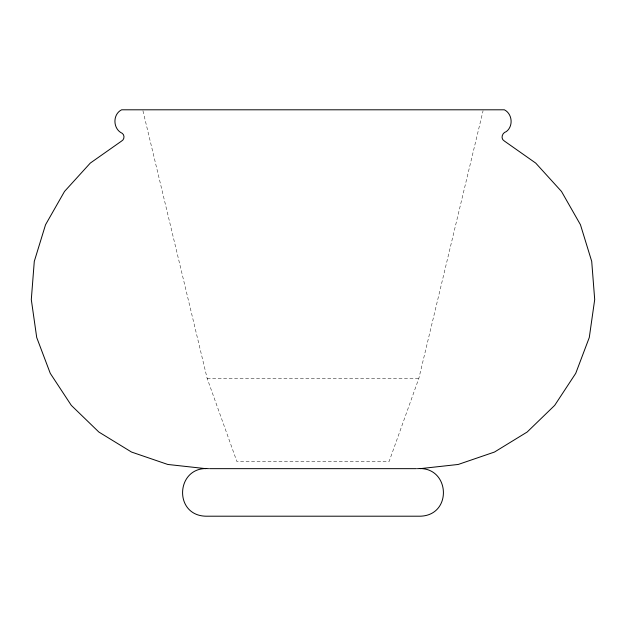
<?xml version="1.0" encoding="UTF-8"?>
<svg xmlns="http://www.w3.org/2000/svg" width="626" height="626" viewBox="0 0 626 626"><rect width="100%" height="100%" fill="white"/><g stroke="black" fill="none" stroke-linecap="round" stroke-linejoin="round"><path stroke-width="0.47" stroke-dasharray="3.13 2.35" d="M142.931 110.747L207.143 378.339L236.878 461.487L389.122 461.487L418.857 378.339L483.069 110.747M207.143 378.339L418.857 378.339"/><path stroke-width="0.94" d="M208.583 468.655C175.914 465.924 172.972 515.433 205.844 516.2L420.156 516.2C453.028 515.433 450.086 465.924 417.417 468.655M420.156 468.655L458.24 464.453L494.493 452.042L527.162 432.026L554.691 405.366L575.732 373.346L589.285 337.508L594.7 299.572L591.711 261.371L580.458 224.742L561.491 191.454L535.723 163.096L504.384 141.046C500.197 138.808 502.13 132.642 506.332 131.585C513.508 126.155 512.412 113.877 504.384 109.8L121.616 109.8C112.328 114.448 112.868 129.159 122.297 133.354C124.832 135.271 124.449 139.606 121.616 141.046L90.277 163.096L64.509 191.454L45.541 224.742L34.289 261.371L31.3 299.572L36.715 337.508L50.268 373.346L71.309 405.366L98.838 432.026L131.507 452.042L167.76 464.453L205.844 468.655M209.499 468.655L416.501 468.655"/></g></svg>
